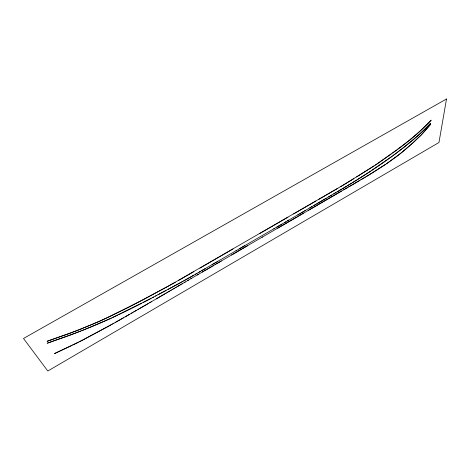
<?xml version="1.0" encoding="UTF-8"?>
<svg xmlns="http://www.w3.org/2000/svg" width="470" height="470" viewBox="0 0 470 470"><rect width="100%" height="100%" fill="white"/><g stroke="black" fill="none" stroke-linecap="round" stroke-linejoin="round"><path stroke-width="0.7" d="M410.856 144.725L420.867 135.342L430.544 124.403L423.805 132.176A44.544 21.585 -47.4 0 1 421.596 134.585L412.989 142.815L402.402 151.933A130.067 68.843 -48.9 0 1 400.299 153.62L398.207 155.259M410.263 145.248L402.338 151.98A127.335 67.245 -48.8 0 1 398.407 155.106L386.657 163.648L373.186 172.361M409.529 140.219L420.233 130.977L431.202 120.161A125.561 66.117 -49.5 0 1 411.05 138.985M411.05 138.979L397.82 149.26M408.818 140.788L404.582 144.137A99.006 51.089 -48.7 0 1 402.467 145.765L376.429 164.394L343.012 185.256L168.859 285.907L128.369 307.421L101.121 320.546L79.036 329.852L47.17 341.244M397.508 155.799L386.387 163.83M397.215 152.521L411.285 141.376A163.971 89.124 -50.4 0 0 415.539 137.733L419.111 134.555A138.832 73.772 -49.7 0 0 421.261 132.575L424.874 129.144A99.646 50.995 -48.9 0 0 427.054 126.988L427.788 126.248A95.328 48.58 -48.8 0 0 429.991 123.963L430.731 123.175L423.1 130.848A139.214 74.013 -49.7 0 1 416.966 136.476L404.082 147.233L389.512 158.196M396.515 153.044L393.014 155.646M396.498 150.241L392.532 153.144M392.233 156.216L369.444 171.955M391.21 154.101L375.377 165.07M388.114 159.201L388.813 158.701M387.409 159.7L385.312 161.192M384.613 161.686L374.802 168.413M385.694 164.3L369.267 174.746M374.096 168.883L371.288 170.745M374.055 165.939L356.613 177.02M370.583 171.209L369.003 172.243M369.179 172.126L366.806 173.671M368.122 172.813L368.562 172.525M367.769 173.042L365.66 174.405M364.955 174.858L357.188 179.763M366.365 173.953L352.224 182.824M356.477 180.204L344.387 187.559M372.493 172.79L368.832 175.01M353.939 178.659L340.497 186.731M351.513 183.259L350.091 184.123M347.242 185.844L349.38 184.551M369.009 174.911L360.96 179.71M367.088 176.062L368.398 175.269M346.531 186.273L337.043 191.925M343.676 187.982L342.242 188.84M366.212 176.585L366.911 176.168M341.526 189.263L331.462 195.209M365.513 177.008L351.448 185.292M328.571 196.907L329.294 196.478M330.016 196.055L330.739 195.632M333.624 193.934L335.786 192.665M359.908 180.327L352.864 184.463M337.789 188.323L318.672 199.456M314.007 205.437L314.736 205.008M315.47 204.579L316.198 204.15M316.933 203.721L331.644 195.109M326.215 198.287L309.783 207.899M298.697 214.367L310.335 207.581M311.07 207.153L311.804 206.724M156.422 298.791L157.25 298.309M157.462 298.192L163.689 294.555M182.184 283.768L151.199 301.834M184.428 282.464L185.245 281.988M187.683 280.567L188.493 280.091M190.926 278.675L191.737 278.205M197.394 274.909L198.199 274.439M202.218 272.095L203.821 271.161M215.001 264.675L215.795 264.211M216.594 263.752L247.719 245.587M308.203 210.46L308.937 210.031M309.671 209.602L347.73 187.459M348.617 186.942L349.322 186.531M353.041 184.363L345.773 188.599M350.032 186.114L350.738 185.703M244.553 245.792L212.046 264.68M284.691 222.51L299.255 214.038M299.995 213.609L300.741 213.174M301.481 212.746L303.702 211.453M297.769 214.908L298.515 214.473M304.437 211.018L305.177 210.589M149.736 302.686L150.57 302.198M163.895 294.432L164.723 293.95M165.552 293.468L166.38 292.986M167.203 292.505L168.031 292.023M168.853 291.541L169.682 291.065M170.504 290.583L171.327 290.102M172.149 289.62L172.972 289.144M173.794 288.662L174.617 288.186M175.433 287.705L176.256 287.229M177.072 286.747L179.534 285.319M180.351 284.844L181.167 284.368M181.984 283.886L221.341 260.973M231.569 254.999L232.35 254.54M233.132 254.082L262.513 236.98M303.05 213.462L303.785 213.033M151.411 301.711L139.637 308.549M212.616 266.067L213.415 265.603M345.062 189.011L343.64 189.839M148.056 303.667L119.116 320.293M199.962 268.123L232.991 248.988M259.364 233.755L287.981 217.193M235.969 250.774L236.757 250.322M239.101 248.959L241.439 247.596M242.22 247.144L242.996 246.691M243.777 246.239L281.871 224.149M216.235 262.254L195.344 274.327M217.028 261.79L217.827 261.326M273.74 228.861L274.504 228.42M276.771 227.104L277.529 226.663M278.287 226.229L279.039 225.788M279.797 225.353L280.549 224.913M281.307 224.478L285.819 221.858M287.317 220.982L288.815 220.113M277.688 228.173L290.437 220.783M291.183 220.348L296.388 217.328M341.502 191.079L298.615 216.036M262.131 237.203L302.31 213.891M297.134 216.899L297.874 216.47M211.823 266.525L204.626 270.691M137.939 309.53L138.785 309.043M293.621 213.926L315.916 201.048M201.812 270.608L203.428 269.674M204.233 269.21L205.032 268.746M136.247 310.511L133.697 311.98M193.857 271.648L178.43 280.478M198.581 272.471L200.202 271.537M131.142 313.449L132.846 312.468M129.432 314.424L125.149 316.874M196.959 273.399L186.367 279.409M193.916 275.144L178.518 283.733M123.428 317.849L112.823 323.836M175.316 282.241L143.479 299.607L110.115 316.375A436.918 371.512 -24 0 1 92.296 324.37L70.1 333.254L47.188 341.273M118.252 320.781L115.649 322.25M113.916 323.225L82.638 340.121L54.473 353.599L71.687 345.62M185.544 279.867L183.899 280.784M112.171 324.194L106.919 327.114M181.42 282.147L183.071 281.242M106.044 327.602L79.107 341.925M180.592 282.605L175.398 285.431M178.107 283.962L157.932 294.766M174.775 285.76L172.267 287.111M168.078 289.356L171.433 287.558M165.969 290.489L155.376 296.118M156.439 295.548L143.344 302.416M152.815 297.469L153.672 297.017M151.105 298.374L149.389 299.272M148.526 299.719L110.15 318.672A557.714 527.763 -10 0 1 92.314 326.462L70.13 335.204L47.223 343.212L80.975 331.056M141.611 303.309L139.872 304.202M139.002 304.648L131.988 308.197M78.19 342.395L72.621 345.162M131.101 308.637L122.2 313.008M121.301 313.437L118.599 314.73M117.694 315.159L112.236 317.714M111.32 318.137L81.956 330.669M446.5 98.988L438.968 142.504L47.799 371.012L23.5 338.476L446.5 98.988"/></g></svg>
